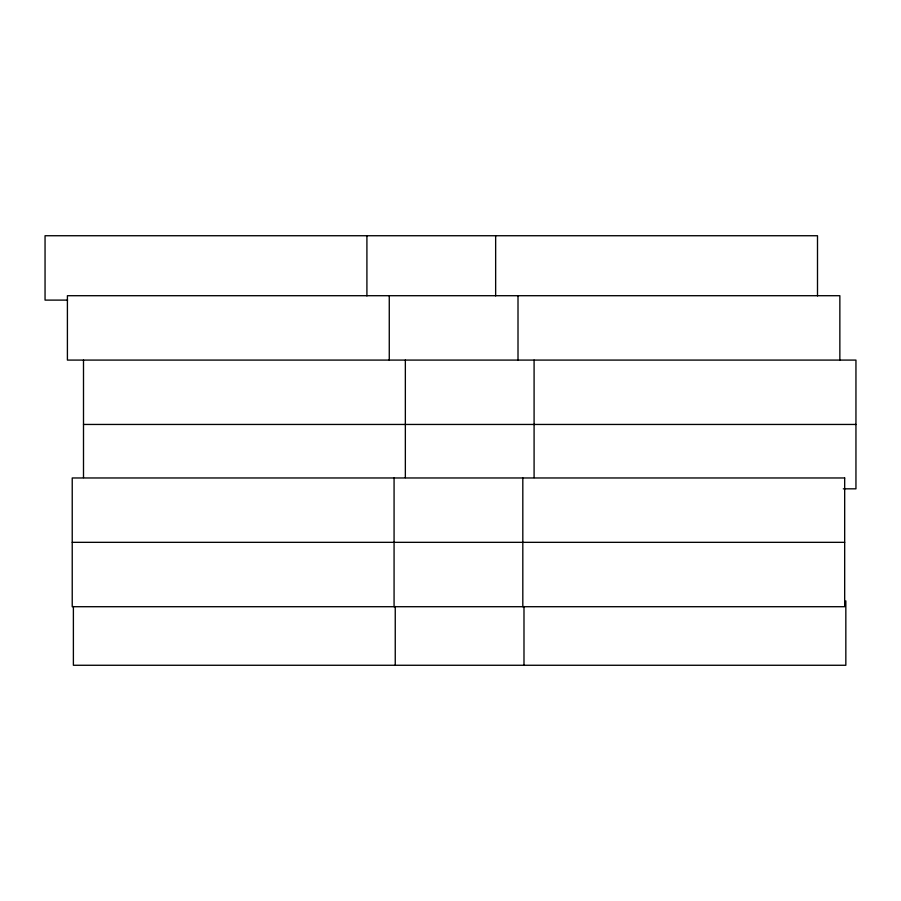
<?xml version="1.0" encoding="UTF-8"?>
<svg xmlns="http://www.w3.org/2000/svg" width="901" height="901" viewBox="0 0 901 901"><rect width="100%" height="100%" fill="white"/><g stroke="black" fill="none" stroke-linecap="round" stroke-linejoin="round"><path stroke-width="1.35" d="M67.541 300.112L45.05 300.112L45.05 235.735L817.5 235.735L817.5 295.911M83.5 424.45L855.95 424.45M843.302 488.826L855.95 488.826L855.95 360.085L67.406 360.085L67.406 295.708L839.856 295.708L839.856 360.085M72.226 542.334L844.676 542.334M845.836 600.888L845.836 665.265L73.386 665.265L73.386 606.486M534.09 360.085L534.09 477.631M523.988 606.486L523.988 665.265M522.817 477.969L522.817 606.711M518.007 295.708L518.007 360.085M495.651 235.735L495.651 295.911M405.349 360.085L405.349 477.631M395.246 606.486L395.246 665.265M394.075 477.969L394.075 606.711M389.266 295.708L389.266 360.085M366.91 235.735L366.91 295.911M83.5 360.085L83.5 477.631M844.676 477.969L72.226 477.969L72.226 606.711L844.676 606.711L844.676 477.969"/></g></svg>
